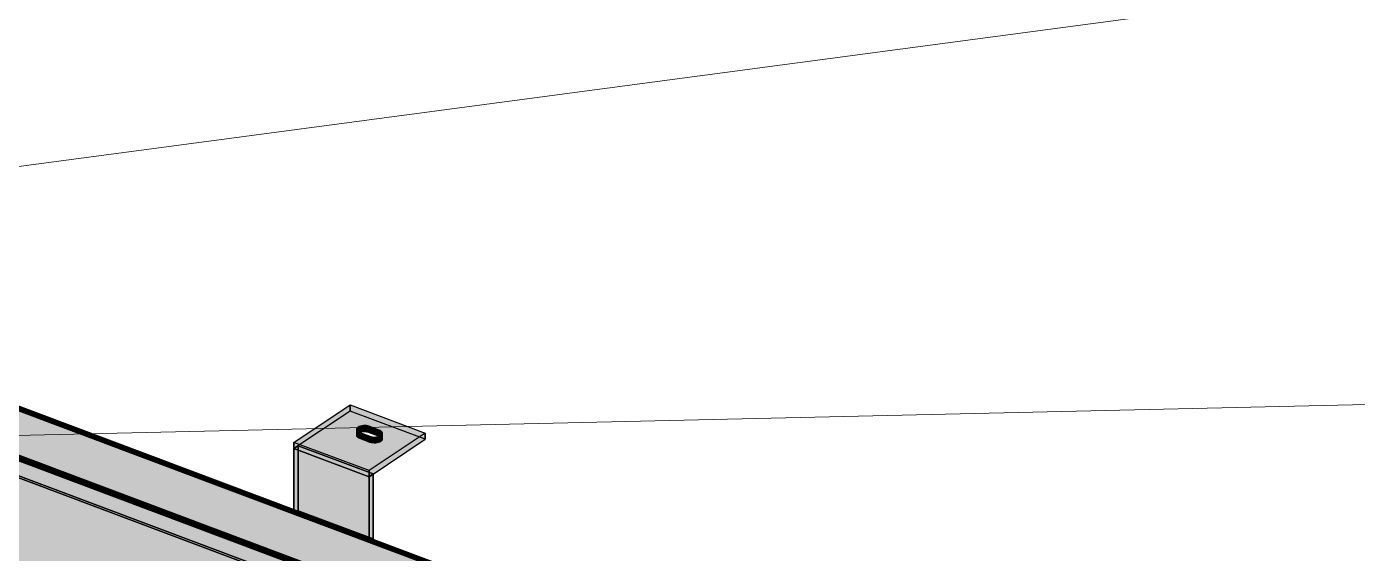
# Model space of a CAD drawing. Header units: millimetres. Extents: x 50 to 612415, y 2 to 4150.
# Drawn here: x 507473 to 508231, y 3072 to 3372 of the extents above; entities that cross this region are included whole.
import ezdxf

# ---------------------------------------------------------------- set-up
doc = ezdxf.new("R2010")
doc.units = ezdxf.units.MM
for name, color, linetype, lineweight in [('DIM', 7, 'Continuous', 13), ('HATCH', 8, 'Continuous', 9), ('OUTLINE', 7, 'Continuous', 25)]:
    doc.layers.add(name, color=color, linetype=linetype, lineweight=lineweight)

msp = doc.modelspace()

# ---------------------------------------------------------------- hatches: boundary and pattern name
at = {"layer": 'HATCH', "true_color": 0x617c87}
for points in [[(506463.463, 3532.508), (506437.09, 3514.926), (508531.174, 2729.645), (508557.547, 2747.227)], [(506438.529, 3512.651), (506464.901, 3530.233), (508556.108, 2746.03), (508529.735, 2728.448)], [(506465.121, 3530.022), (506490.45, 3338.131), (508395.612, 2623.695), (508556.01, 2745.938)], [(506492.302, 3337.242), (506466.973, 3529.133), (508555.973, 2745.758), (508395.575, 2623.515)], [(506438.501, 3512.555), (506438.499, 3512.581), (508529.661, 2728.395), (508529.64, 2728.379)], [(506438.516, 3512.639), (506438.529, 3512.651), (508529.735, 2728.448), (508529.72, 2728.438)], [(506445.4, 3498.899), (506446.603, 3499.701), (508521.501, 2721.614), (508520.298, 2720.812)]]:
    msp.add_hatch(color=145, dxfattribs=at).paths.add_polyline_path(points)
at = {"layer": 'HATCH', "true_color": 0x607b86}
for points in [[(506463.733, 3532.626), (506463.463, 3532.508), (508557.547, 2747.227), (508557.762, 2747.365)], [(506464.901, 3530.233), (506464.918, 3530.24), (508556.122, 2746.039), (508556.108, 2746.03)], [(506465.115, 3530.051), (506465.121, 3530.022), (508556.01, 2745.938), (508556.034, 2745.956)], [(506466.973, 3529.133), (506466.877, 3529.604), (508556.353, 2746.051), (508555.973, 2745.758)], [(506438.507, 3512.528), (506438.501, 3512.555), (508529.64, 2728.379), (508529.618, 2728.362)]]:
    msp.add_hatch(color=155, dxfattribs=at).paths.add_polyline_path(points)
at = {"layer": 'HATCH', "true_color": 0x5f7984}
for points in [[(506464.05, 3532.652), (506463.733, 3532.626), (508557.762, 2747.365), (508557.914, 2747.453)], [(506464.918, 3530.24), (506464.938, 3530.242), (508556.131, 2746.044), (508556.122, 2746.039)]]:
    msp.add_hatch(color=155, dxfattribs=at).paths.add_polyline_path(points)
at = {"layer": 'HATCH', "true_color": 0x5d7782}
for points in [[(506464.401, 3532.585), (506464.05, 3532.652), (508557.914, 2747.453), (508557.997, 2747.486)], [(506464.938, 3530.242), (506464.96, 3530.237), (508556.136, 2746.046), (508556.131, 2746.044)], [(506465.091, 3530.112), (506465.105, 3530.081), (508556.057, 2745.975), (508556.078, 2745.992)], [(506466.713, 3530.092), (506466.487, 3530.579), (508557.062, 2746.614), (508556.72, 2746.339)]]:
    msp.add_hatch(color=155, dxfattribs=at).paths.add_polyline_path(points)
at = {"layer": 'HATCH', "true_color": 0x5c7580}
for points in [[(506464.773, 3532.427), (506464.401, 3532.585), (508557.997, 2747.486), (508558.009, 2747.464)], [(506465.073, 3530.141), (506465.091, 3530.112), (508556.078, 2745.992), (508556.097, 2746.007)], [(506466.487, 3530.579), (506466.208, 3531.048), (508557.365, 2746.864), (508557.062, 2746.614)], [(506438.544, 3512.445), (506438.529, 3512.473), (508529.577, 2728.329), (508529.559, 2728.315)]]:
    msp.add_hatch(color=147, dxfattribs=at).paths.add_polyline_path(points)
at = {"layer": 'HATCH', "true_color": 0x59727d}
for points in [[(506465.154, 3532.185), (506464.773, 3532.427), (508558.009, 2747.464), (508557.948, 2747.387)], [(506464.983, 3530.227), (506465.007, 3530.212), (508556.133, 2746.04), (508556.137, 2746.045)]]:
    msp.add_hatch(color=147, dxfattribs=at).paths.add_polyline_path(points)
at = {"layer": 'HATCH', "true_color": 0x5b7580}
msp.add_hatch(color=147, dxfattribs=at).paths.add_polyline_path([(506464.96, 3530.237), (506464.983, 3530.227), (508556.137, 2746.045), (508556.136, 2746.046)])
at = {"layer": 'HATCH', "true_color": 0x576f7a}
for points in [[(506465.007, 3530.212), (506465.031, 3530.192), (508556.125, 2746.032), (508556.133, 2746.04)], [(506465.031, 3530.192), (506465.053, 3530.168), (508556.113, 2746.021), (508556.125, 2746.032)], [(506465.528, 3531.866), (506465.154, 3532.185), (508557.948, 2747.387), (508557.816, 2747.258)], [(506465.884, 3531.482), (506465.528, 3531.866), (508557.816, 2747.258), (508557.62, 2747.081)]]:
    msp.add_hatch(color=147, dxfattribs=at).paths.add_polyline_path(points)
at = {"layer": 'HATCH', "true_color": 0x5a727d}
for points in [[(506465.053, 3530.168), (506465.073, 3530.141), (508556.097, 2746.007), (508556.113, 2746.021)], [(506466.208, 3531.048), (506465.884, 3531.482), (508557.62, 2747.081), (508557.365, 2746.864)]]:
    msp.add_hatch(color=147, dxfattribs=at).paths.add_polyline_path(points)
at = {"layer": 'HATCH', "true_color": 0x5f7985}
for points in [[(506465.105, 3530.081), (506465.115, 3530.051), (508556.034, 2745.956), (508556.057, 2745.975)], [(506466.877, 3529.604), (506466.713, 3530.092), (508556.72, 2746.339), (508556.353, 2746.051)], [(506438.516, 3512.5), (506438.507, 3512.528), (508529.618, 2728.362), (508529.597, 2728.345)]]:
    msp.add_hatch(color=155, dxfattribs=at).paths.add_polyline_path(points)
at = {"layer": 'HATCH', "true_color": 0x617c88}
for points in [[(506436.635, 3514.042), (506436.632, 3513.611), (508529.817, 2728.666), (508530.203, 2728.954)], [(506437.09, 3514.926), (506436.869, 3514.713), (508530.895, 2729.453), (508531.174, 2729.645)]]:
    msp.add_hatch(color=145, dxfattribs=at).paths.add_polyline_path(points)
at = {"layer": 'HATCH', "true_color": 0x617b87}
msp.add_hatch(color=155, dxfattribs=at).paths.add_polyline_path([(506436.632, 3513.611), (506436.705, 3513.136), (508529.425, 2728.366), (508529.817, 2728.666)])
at = {"layer": 'HATCH', "true_color": 0x627d88}
for points in [[(506436.715, 3514.414), (506436.635, 3514.042), (508530.203, 2728.954), (508530.566, 2729.22)], [(506436.869, 3514.713), (506436.715, 3514.414), (508530.566, 2729.22), (508530.895, 2729.453)], [(506438.499, 3512.581), (506438.501, 3512.604), (508529.682, 2728.411), (508529.661, 2728.395)], [(506438.501, 3512.604), (506438.507, 3512.623), (508529.702, 2728.425), (508529.682, 2728.411)], [(506438.507, 3512.623), (506438.516, 3512.639), (508529.72, 2728.438), (508529.702, 2728.425)]]:
    msp.add_hatch(color=145, dxfattribs=at).paths.add_polyline_path(points)
at = {"layer": 'HATCH', "true_color": 0x607a85}
msp.add_hatch(color=155, dxfattribs=at).paths.add_polyline_path([(506436.705, 3513.136), (506436.852, 3512.638), (508529.041, 2728.066), (508529.425, 2728.366)])
at = {"layer": 'HATCH', "true_color": 0x5e7883}
for points in [[(506436.852, 3512.638), (506437.067, 3512.133), (508528.68, 2727.778), (508529.041, 2728.066)], [(506438.529, 3512.473), (506438.516, 3512.5), (508529.597, 2728.345), (508529.577, 2728.329)]]:
    msp.add_hatch(color=155, dxfattribs=at).paths.add_polyline_path(points)
at = {"layer": 'HATCH', "true_color": 0x5c7680}
msp.add_hatch(color=147, dxfattribs=at).paths.add_polyline_path([(506437.067, 3512.133), (506437.341, 3511.643), (508528.356, 2727.513), (508528.68, 2727.778)])
at = {"layer": 'HATCH', "true_color": 0x5b747f}
for points in [[(506437.341, 3511.643), (506445.4, 3498.899), (508520.298, 2720.812), (508528.356, 2727.513)], [(506446.603, 3499.701), (506438.544, 3512.445), (508529.559, 2728.315), (508521.501, 2721.614)]]:
    msp.add_hatch(color=147, dxfattribs=at).paths.add_polyline_path(points)
at = {"layer": 'HATCH', "true_color": 0x46848e}
for points in [[(507657.374, 3153.4), (507625.297, 3132.015), (507625.297, 3135.488), (507657.374, 3156.872)], [(507662.163, 3138.041), (507661.651, 3138.39), (507661.651, 3141.862), (507662.163, 3141.514)], [(507668.066, 3115.977), (507700.143, 3137.362), (507700.143, 3140.834), (507668.066, 3119.449)], [(507674.504, 3138.82), (507675.015, 3138.472), (507675.015, 3141.944), (507674.504, 3142.293)], [(507625.297, 3094.976), (507627.703, 3096.58), (507627.703, 3133.619), (507625.297, 3132.015)], [(507670.472, 3080.542), (507668.066, 3078.938), (507668.066, 3115.977), (507670.472, 3117.581)]]:
    msp.add_hatch(color=145, dxfattribs=at).paths.add_polyline_path(points)
at = {"layer": 'HATCH', "true_color": 0x468f99}
for points in [[(507625.297, 3135.488), (507657.374, 3156.872), (507661.08, 3142.674)], [(507657.374, 3156.872), (507665.686, 3145.188), (507664.823, 3145.169)], [(507657.374, 3156.872), (507666.541, 3145.122), (507665.686, 3145.188)], [(507664.823, 3145.169), (507663.983, 3145.066), (507657.374, 3156.872)], [(507663.983, 3145.066), (507663.199, 3144.883), (507657.374, 3156.872)], [(507663.199, 3144.883), (507662.502, 3144.628), (507657.374, 3156.872)], [(507662.502, 3144.628), (507661.918, 3144.309), (507657.374, 3156.872)], [(507657.374, 3156.872), (507661.918, 3144.309), (507661.469, 3143.939)], [(507657.374, 3156.872), (507661.469, 3143.939), (507661.174, 3143.533)], [(507657.374, 3156.872), (507661.174, 3143.533), (507661.042, 3143.106)], [(507657.374, 3156.872), (507700.143, 3140.834), (507666.541, 3145.122)], [(507657.374, 3156.872), (507661.042, 3143.106), (507661.08, 3142.674)], [(507661.08, 3139.201), (507657.374, 3153.4), (507625.297, 3132.015)], [(507664.823, 3141.696), (507665.686, 3141.715), (507657.374, 3153.4)], [(507665.686, 3141.715), (507666.541, 3141.65), (507657.374, 3153.4)], [(507657.374, 3153.4), (507663.983, 3141.594), (507664.823, 3141.696)], [(507657.374, 3153.4), (507663.199, 3141.411), (507663.983, 3141.594)], [(507657.374, 3153.4), (507662.502, 3141.155), (507663.199, 3141.411)], [(507657.374, 3153.4), (507661.918, 3140.837), (507662.502, 3141.155)], [(507661.469, 3140.467), (507661.918, 3140.837), (507657.374, 3153.4)], [(507661.174, 3140.061), (507661.469, 3140.467), (507657.374, 3153.4)], [(507661.042, 3139.633), (507661.174, 3140.061), (507657.374, 3153.4)], [(507666.541, 3141.65), (507700.143, 3137.362), (507657.374, 3153.4)], [(507661.08, 3139.201), (507661.042, 3139.633), (507657.374, 3153.4)], [(507625.297, 3135.488), (507661.08, 3142.674), (507661.286, 3142.254)], [(507625.297, 3135.488), (507661.286, 3142.254), (507661.651, 3141.862)], [(507625.297, 3135.488), (507661.651, 3141.862), (507662.163, 3141.514)], [(507625.297, 3135.488), (507662.163, 3141.514), (507662.8, 3141.222)], [(507625.297, 3135.488), (507662.8, 3141.222), (507668.574, 3139.056)], [(507700.143, 3140.834), (507667.354, 3144.974), (507666.541, 3145.122)], [(507666.541, 3141.65), (507667.354, 3141.502), (507700.143, 3137.362)], [(507700.143, 3140.834), (507668.093, 3144.75), (507667.354, 3144.974)], [(507667.354, 3141.502), (507668.093, 3141.278), (507700.143, 3137.362)], [(507700.143, 3140.834), (507668.066, 3119.449), (507675.493, 3140.273)], [(507668.066, 3119.449), (507675.197, 3139.867), (507675.493, 3140.273)], [(507700.143, 3140.834), (507673.867, 3142.585), (507668.093, 3144.75)], [(507668.093, 3141.278), (507673.867, 3139.112), (507700.143, 3137.362)], [(507700.143, 3140.834), (507674.504, 3142.293), (507673.867, 3142.585)], [(507700.143, 3140.834), (507675.015, 3141.944), (507674.504, 3142.293)], [(507700.143, 3140.834), (507675.381, 3141.552), (507675.015, 3141.944)], [(507700.143, 3140.834), (507675.586, 3141.132), (507675.381, 3141.552)], [(507700.143, 3140.834), (507675.493, 3140.273), (507675.624, 3140.701)], [(507700.143, 3140.834), (507675.624, 3140.701), (507675.586, 3141.132)], [(507661.286, 3138.782), (507661.08, 3139.201), (507625.297, 3132.015)], [(507625.297, 3135.488), (507668.574, 3139.056), (507669.313, 3138.832)], [(507625.297, 3135.488), (507669.313, 3138.832), (507670.126, 3138.684)], [(507661.651, 3138.39), (507661.286, 3138.782), (507625.297, 3132.015)], [(507625.297, 3135.488), (507670.126, 3138.684), (507670.98, 3138.619)], [(507625.297, 3135.488), (507670.98, 3138.619), (507671.844, 3138.637)], [(507668.066, 3119.449), (507625.297, 3135.488), (507671.844, 3138.637)], [(507662.163, 3138.041), (507661.651, 3138.39), (507625.297, 3132.015)], [(507662.8, 3137.749), (507662.163, 3138.041), (507625.297, 3132.015)], [(507668.574, 3135.584), (507662.8, 3137.749), (507625.297, 3132.015)], [(507669.313, 3135.36), (507668.574, 3135.584), (507625.297, 3132.015)], [(507670.126, 3135.212), (507669.313, 3135.36), (507625.297, 3132.015)], [(507670.98, 3135.146), (507670.126, 3135.212), (507625.297, 3132.015)], [(507671.844, 3135.165), (507670.98, 3135.146), (507625.297, 3132.015)], [(507671.844, 3135.165), (507625.297, 3132.015), (507668.066, 3115.977)], [(507625.297, 3132.015), (507627.703, 3133.619), (507670.472, 3117.581)], [(507668.066, 3119.449), (507674.749, 3139.497), (507675.197, 3139.867)], [(507668.066, 3119.449), (507674.165, 3139.179), (507674.749, 3139.497)], [(507668.066, 3119.449), (507673.467, 3138.923), (507674.165, 3139.179)], [(507668.066, 3119.449), (507672.684, 3138.74), (507673.467, 3138.923)], [(507668.066, 3119.449), (507671.844, 3138.637), (507672.684, 3138.74)], [(507675.493, 3136.801), (507668.066, 3115.977), (507700.143, 3137.362)], [(507675.493, 3136.801), (507675.197, 3136.395), (507668.066, 3115.977)], [(507675.197, 3136.395), (507674.749, 3136.025), (507668.066, 3115.977)], [(507674.749, 3136.025), (507674.165, 3135.706), (507668.066, 3115.977)], [(507674.165, 3135.706), (507673.467, 3135.451), (507668.066, 3115.977)], [(507673.467, 3135.451), (507672.684, 3135.268), (507668.066, 3115.977)], [(507672.684, 3135.268), (507671.844, 3135.165), (507668.066, 3115.977)], [(507673.867, 3139.112), (507674.504, 3138.82), (507700.143, 3137.362)], [(507674.504, 3138.82), (507675.015, 3138.472), (507700.143, 3137.362)], [(507675.015, 3138.472), (507675.381, 3138.08), (507700.143, 3137.362)], [(507675.381, 3138.08), (507675.586, 3137.66), (507700.143, 3137.362)], [(507675.624, 3137.228), (507675.493, 3136.801), (507700.143, 3137.362)], [(507675.586, 3137.66), (507675.624, 3137.228), (507700.143, 3137.362)], [(507625.297, 3132.015), (507670.472, 3117.581), (507668.066, 3115.977)], [(507670.472, 3080.542), (507627.703, 3096.58), (507625.297, 3094.976)], [(507668.066, 3078.938), (507670.472, 3080.542), (507625.297, 3094.976)]]:
    msp.add_hatch(color=135, dxfattribs=at).paths.add_polyline_path(points)
at = {"layer": 'HATCH', "true_color": 0x468690}
for points in [[(507700.143, 3137.362), (507657.374, 3153.4), (507657.374, 3156.872), (507700.143, 3140.834)], [(507662.502, 3141.155), (507663.199, 3141.411), (507663.199, 3144.883), (507662.502, 3144.628)], [(507668.574, 3135.584), (507662.8, 3137.749), (507662.8, 3141.222), (507668.574, 3139.056)], [(507668.093, 3141.278), (507673.867, 3139.112), (507673.867, 3142.585), (507668.093, 3144.75)], [(507625.297, 3132.015), (507668.066, 3115.977), (507668.066, 3119.449), (507625.297, 3135.488)], [(507627.703, 3096.58), (507670.472, 3080.542), (507670.472, 3117.581), (507627.703, 3133.619)], [(507674.165, 3135.706), (507673.467, 3135.451), (507673.467, 3138.923), (507674.165, 3139.179)], [(507668.066, 3078.938), (507625.297, 3094.976), (507625.297, 3132.015), (507668.066, 3115.977)]]:
    msp.add_hatch(color=145, dxfattribs=at).paths.add_polyline_path(points)
at = {"layer": 'HATCH', "true_color": 0x46808a}
for points in [[(507661.042, 3139.633), (507661.174, 3140.061), (507661.174, 3143.533), (507661.042, 3143.106)], [(507675.624, 3137.228), (507675.493, 3136.801), (507675.493, 3140.273), (507675.624, 3140.701)]]:
    msp.add_hatch(color=137, dxfattribs=at).paths.add_polyline_path(points)
at = {"layer": 'HATCH', "true_color": 0x467f89}
for points in [[(507661.08, 3139.201), (507661.042, 3139.633), (507661.042, 3143.106), (507661.08, 3142.674)], [(507675.586, 3137.66), (507675.624, 3137.228), (507675.624, 3140.701), (507675.586, 3141.132)]]:
    msp.add_hatch(color=137, dxfattribs=at).paths.add_polyline_path(points)
at = {"layer": 'HATCH', "true_color": 0x46818b}
for points in [[(507661.286, 3138.782), (507661.08, 3139.201), (507661.08, 3142.674), (507661.286, 3142.254)], [(507675.381, 3138.08), (507675.586, 3137.66), (507675.586, 3141.132), (507675.381, 3141.552)]]:
    msp.add_hatch(color=137, dxfattribs=at).paths.add_polyline_path(points)
at = {"layer": 'HATCH', "true_color": 0x46828c}
for points in [[(507661.174, 3140.061), (507661.469, 3140.467), (507661.469, 3143.939), (507661.174, 3143.533)], [(507675.493, 3136.801), (507675.197, 3136.395), (507675.197, 3139.867), (507675.493, 3140.273)]]:
    msp.add_hatch(color=145, dxfattribs=at).paths.add_polyline_path(points)
at = {"layer": 'HATCH', "true_color": 0x46838c}
for points in [[(507661.651, 3138.39), (507661.286, 3138.782), (507661.286, 3142.254), (507661.651, 3141.862)], [(507675.015, 3138.472), (507675.381, 3138.08), (507675.381, 3141.552), (507675.015, 3141.944)]]:
    msp.add_hatch(color=145, dxfattribs=at).paths.add_polyline_path(points)
at = {"layer": 'HATCH', "true_color": 0x46848d}
for points in [[(507661.469, 3140.467), (507661.918, 3140.837), (507661.918, 3144.309), (507661.469, 3143.939)], [(507675.197, 3136.395), (507674.749, 3136.025), (507674.749, 3139.497), (507675.197, 3139.867)]]:
    msp.add_hatch(color=145, dxfattribs=at).paths.add_polyline_path(points)
at = {"layer": 'HATCH', "true_color": 0x46858f}
for points in [[(507661.918, 3140.837), (507662.502, 3141.155), (507662.502, 3144.628), (507661.918, 3144.309)], [(507674.749, 3136.025), (507674.165, 3135.706), (507674.165, 3139.179), (507674.749, 3139.497)]]:
    msp.add_hatch(color=145, dxfattribs=at).paths.add_polyline_path(points)
at = {"layer": 'HATCH', "true_color": 0x46868f}
for points in [[(507662.8, 3137.749), (507662.163, 3138.041), (507662.163, 3141.514), (507662.8, 3141.222)], [(507673.867, 3139.112), (507674.504, 3138.82), (507674.504, 3142.293), (507673.867, 3142.585)]]:
    msp.add_hatch(color=145, dxfattribs=at).paths.add_polyline_path(points)
at = {"layer": 'HATCH', "true_color": 0x468791}
for points in [[(507663.199, 3141.411), (507663.983, 3141.594), (507663.983, 3145.066), (507663.199, 3144.883)], [(507666.541, 3141.65), (507667.354, 3141.502), (507667.354, 3144.974), (507666.541, 3145.122)], [(507667.354, 3141.502), (507668.093, 3141.278), (507668.093, 3144.75), (507667.354, 3144.974)], [(507669.313, 3135.36), (507668.574, 3135.584), (507668.574, 3139.056), (507669.313, 3138.832)], [(507670.126, 3135.212), (507669.313, 3135.36), (507669.313, 3138.832), (507670.126, 3138.684)], [(507673.467, 3135.451), (507672.684, 3135.268), (507672.684, 3138.74), (507673.467, 3138.923)]]:
    msp.add_hatch(color=145, dxfattribs=at).paths.add_polyline_path(points)
at = {"layer": 'HATCH', "true_color": 0x468892}
for points in [[(507663.983, 3141.594), (507664.823, 3141.696), (507664.823, 3145.169), (507663.983, 3145.066)], [(507664.823, 3141.696), (507665.686, 3141.715), (507665.686, 3145.188), (507664.823, 3145.169)], [(507665.686, 3141.715), (507666.541, 3141.65), (507666.541, 3145.122), (507665.686, 3145.188)], [(507670.98, 3135.146), (507670.126, 3135.212), (507670.126, 3138.684), (507670.98, 3138.619)], [(507671.844, 3135.165), (507670.98, 3135.146), (507670.98, 3138.619), (507671.844, 3138.637)], [(507672.684, 3135.268), (507671.844, 3135.165), (507671.844, 3138.637), (507672.684, 3138.74)]]:
    msp.add_hatch(color=145, dxfattribs=at).paths.add_polyline_path(points)

# ---------------------------------------------------------------- linework, layer by layer
at = {"layer": 'DIM'}
for points in [[(506303.463, 3137.708), (508800, 3470), (508900, 3470)], [(506224.149, 3111.023), (508800, 3170), (508900, 3170)]]:
    msp.add_lwpolyline(points, dxfattribs=at)
at = {"layer": 'OUTLINE', "color": 139, "true_color": 0x42544a}
for p, q in [((506463.463, 3532.508), (508557.547, 2747.227)), ((508557.547, 2747.227), (506463.463, 3532.508)), ((506463.733, 3532.626), (508557.762, 2747.365)), ((508557.762, 2747.365), (506463.733, 3532.626)), ((506464.05, 3532.652), (508557.914, 2747.453)), ((508557.914, 2747.453), (506464.05, 3532.652)), ((506464.401, 3532.585), (508557.997, 2747.486)), ((508557.997, 2747.486), (506464.401, 3532.585)), ((506464.773, 3532.427), (508558.009, 2747.464)), ((508558.009, 2747.464), (506464.773, 3532.427)), ((508556.108, 2746.03), (506464.901, 3530.233)), ((506464.901, 3530.233), (508556.108, 2746.03)), ((508556.122, 2746.039), (506464.918, 3530.24)), ((506464.918, 3530.24), (508556.122, 2746.039)), ((508556.131, 2746.044), (506464.938, 3530.242)), ((506464.938, 3530.242), (508556.131, 2746.044)), ((508556.136, 2746.046), (506464.96, 3530.237)), ((506464.96, 3530.237), (508556.136, 2746.046)), ((508556.137, 2746.045), (506464.983, 3530.227)), ((506464.983, 3530.227), (508556.137, 2746.045)), ((508556.133, 2746.04), (506465.007, 3530.212)), ((506465.007, 3530.212), (508556.133, 2746.04)), ((508556.125, 2746.032), (506465.031, 3530.192)), ((506465.031, 3530.192), (508556.125, 2746.032)), ((508556.113, 2746.021), (506465.053, 3530.168)), ((506465.053, 3530.168), (508556.113, 2746.021)), ((508556.097, 2746.007), (506465.073, 3530.141)), ((506465.073, 3530.141), (508556.097, 2746.007)), ((508556.078, 2745.992), (506465.091, 3530.112)), ((506465.091, 3530.112), (508556.078, 2745.992)), ((508556.057, 2745.975), (506465.105, 3530.081)), ((506465.105, 3530.081), (508556.057, 2745.975)), ((508556.034, 2745.956), (506465.115, 3530.051)), ((506465.115, 3530.051), (508556.034, 2745.956)), ((506465.121, 3530.022), (508556.01, 2745.938)), ((508556.01, 2745.938), (506465.121, 3530.022)), ((506465.154, 3532.185), (508557.948, 2747.387)), ((508557.948, 2747.387), (506465.154, 3532.185)), ((506465.528, 3531.866), (508557.816, 2747.258)), ((508557.816, 2747.258), (506465.528, 3531.866)), ((506465.884, 3531.482), (508557.62, 2747.081)), ((508557.62, 2747.081), (506465.884, 3531.482)), ((506466.208, 3531.048), (508557.365, 2746.864)), ((508557.365, 2746.864), (506466.208, 3531.048)), ((506466.487, 3530.579), (508557.062, 2746.614)), ((508557.062, 2746.614), (506466.487, 3530.579)), ((506466.713, 3530.092), (508556.72, 2746.339)), ((508556.72, 2746.339), (506466.713, 3530.092)), ((506466.877, 3529.604), (508556.353, 2746.051)), ((508556.353, 2746.051), (506466.877, 3529.604)), ((508555.973, 2745.758), (506466.973, 3529.133)), ((506466.973, 3529.133), (508555.973, 2745.758)), ((506436.632, 3513.611), (508529.817, 2728.666)), ((508529.817, 2728.666), (506436.632, 3513.611)), ((506436.635, 3514.042), (508530.203, 2728.954)), ((508530.203, 2728.954), (506436.635, 3514.042)), ((508529.425, 2728.366), (506436.705, 3513.136)), ((506436.705, 3513.136), (508529.425, 2728.366)), ((506436.715, 3514.414), (508530.566, 2729.22)), ((508530.566, 2729.22), (506436.715, 3514.414)), ((508529.041, 2728.066), (506436.852, 3512.638)), ((506436.852, 3512.638), (508529.041, 2728.066)), ((506436.869, 3514.713), (508530.895, 2729.453)), ((508530.895, 2729.453), (506436.869, 3514.713)), ((508528.68, 2727.778), (506437.067, 3512.133)), ((506437.067, 3512.133), (508528.68, 2727.778)), ((506437.09, 3514.926), (508531.174, 2729.645)), ((508531.174, 2729.645), (506437.09, 3514.926)), ((508528.356, 2727.513), (506437.341, 3511.643)), ((506437.341, 3511.643), (508528.356, 2727.513)), ((508529.661, 2728.395), (506438.499, 3512.581)), ((506438.499, 3512.581), (508529.661, 2728.395)), ((508529.682, 2728.411), (506438.501, 3512.604)), ((506438.501, 3512.604), (508529.682, 2728.411)), ((508529.64, 2728.379), (506438.501, 3512.555)), ((506438.501, 3512.555), (508529.64, 2728.379)), ((508529.702, 2728.425), (506438.507, 3512.623)), ((506438.507, 3512.623), (508529.702, 2728.425)), ((506438.507, 3512.528), (508529.618, 2728.362)), ((508529.618, 2728.362), (506438.507, 3512.528)), ((508529.72, 2728.438), (506438.516, 3512.639)), ((506438.516, 3512.639), (508529.72, 2728.438)), ((506438.516, 3512.5), (508529.597, 2728.345)), ((508529.597, 2728.345), (506438.516, 3512.5)), ((508529.735, 2728.448), (506438.529, 3512.651)), ((506438.529, 3512.651), (508529.735, 2728.448)), ((506438.529, 3512.473), (508529.577, 2728.329)), ((508529.577, 2728.329), (506438.529, 3512.473)), ((506438.544, 3512.445), (508529.559, 2728.315)), ((508529.559, 2728.315), (506438.544, 3512.445)), ((508520.298, 2720.812), (506445.4, 3498.899)), ((506445.4, 3498.899), (508520.298, 2720.812)), ((506446.603, 3499.701), (508521.501, 2721.614)), ((508521.501, 2721.614), (506446.603, 3499.701)), ((507625.297, 3135.488), (507657.374, 3156.872)), ((507625.297, 3135.488), (507657.374, 3156.872)), ((507657.374, 3153.4), (507657.374, 3156.872)), ((507657.374, 3156.872), (507700.143, 3140.834)), ((507657.374, 3156.872), (507700.143, 3140.834)), ((507657.374, 3156.872), (507657.374, 3153.4)), ((507657.374, 3153.4), (507625.297, 3132.015)), ((507657.374, 3153.4), (507625.297, 3132.015)), ((507700.143, 3137.362), (507657.374, 3153.4)), ((507700.143, 3137.362), (507657.374, 3153.4)), ((507661.174, 3143.533), (507661.042, 3143.106)), ((507661.174, 3143.533), (507661.042, 3143.106)), ((507661.042, 3143.106), (507661.08, 3142.674)), ((507661.042, 3143.106), (507661.042, 3139.633)), ((507661.042, 3139.633), (507661.042, 3143.106)), ((507661.042, 3143.106), (507661.08, 3142.674)), ((507661.042, 3139.633), (507661.174, 3140.061)), ((507661.042, 3139.633), (507661.174, 3140.061)), ((507661.08, 3142.674), (507661.08, 3139.201)), ((507661.08, 3139.201), (507661.08, 3142.674)), ((507661.08, 3142.674), (507661.286, 3142.254)), ((507661.08, 3142.674), (507661.286, 3142.254)), ((507661.469, 3143.939), (507661.174, 3143.533)), ((507661.469, 3143.939), (507661.174, 3143.533)), ((507661.174, 3143.533), (507661.174, 3140.061)), ((507661.174, 3140.061), (507661.174, 3143.533)), ((507661.174, 3140.061), (507661.469, 3140.467)), ((507661.174, 3140.061), (507661.469, 3140.467)), ((507661.286, 3142.254), (507661.286, 3138.782)), ((507661.286, 3138.782), (507661.286, 3142.254)), ((507661.286, 3142.254), (507661.651, 3141.862)), ((507661.286, 3142.254), (507661.651, 3141.862)), ((507661.918, 3144.309), (507661.469, 3143.939)), ((507661.918, 3144.309), (507661.469, 3143.939)), ((507661.469, 3143.939), (507661.469, 3140.467)), ((507661.469, 3140.467), (507661.469, 3143.939)), ((507661.469, 3140.467), (507661.918, 3140.837)), ((507661.469, 3140.467), (507661.918, 3140.837)), ((507661.651, 3141.862), (507661.651, 3138.39)), ((507661.651, 3138.39), (507661.651, 3141.862)), ((507661.651, 3141.862), (507662.163, 3141.514)), ((507661.651, 3141.862), (507662.163, 3141.514)), ((507662.502, 3144.628), (507661.918, 3144.309)), ((507662.502, 3144.628), (507661.918, 3144.309)), ((507661.918, 3144.309), (507661.918, 3140.837)), ((507661.918, 3140.837), (507661.918, 3144.309)), ((507661.918, 3140.837), (507662.502, 3141.155)), ((507661.918, 3140.837), (507662.502, 3141.155)), ((507662.163, 3141.514), (507662.163, 3138.041)), ((507662.163, 3138.041), (507662.163, 3141.514)), ((507662.163, 3141.514), (507662.8, 3141.222)), ((507662.163, 3141.514), (507662.8, 3141.222)), ((507663.199, 3144.883), (507662.502, 3144.628)), ((507663.199, 3144.883), (507662.502, 3144.628)), ((507662.502, 3144.628), (507662.502, 3141.155)), ((507662.502, 3141.155), (507662.502, 3144.628)), ((507662.502, 3141.155), (507663.199, 3141.411)), ((507662.502, 3141.155), (507663.199, 3141.411)), ((507662.8, 3141.222), (507662.8, 3137.749)), ((507662.8, 3137.749), (507662.8, 3141.222)), ((507662.8, 3141.222), (507668.574, 3139.056)), ((507662.8, 3141.222), (507668.574, 3139.056)), ((507663.983, 3145.066), (507663.199, 3144.883)), ((507663.983, 3145.066), (507663.199, 3144.883)), ((507663.199, 3144.883), (507663.199, 3141.411)), ((507663.199, 3141.411), (507663.199, 3144.883)), ((507663.199, 3141.411), (507663.983, 3141.594)), ((507663.199, 3141.411), (507663.983, 3141.594)), ((507664.823, 3145.169), (507663.983, 3145.066)), ((507664.823, 3145.169), (507663.983, 3145.066)), ((507663.983, 3145.066), (507663.983, 3141.594)), ((507663.983, 3141.594), (507663.983, 3145.066)), ((507663.983, 3141.594), (507664.823, 3141.696)), ((507663.983, 3141.594), (507664.823, 3141.696)), ((507665.686, 3145.188), (507664.823, 3145.169)), ((507665.686, 3145.188), (507664.823, 3145.169)), ((507664.823, 3145.169), (507664.823, 3141.696)), ((507664.823, 3141.696), (507664.823, 3145.169)), ((507664.823, 3141.696), (507665.686, 3141.715)), ((507664.823, 3141.696), (507665.686, 3141.715)), ((507666.541, 3145.122), (507665.686, 3145.188)), ((507665.686, 3141.715), (507665.686, 3145.188)), ((507666.541, 3145.122), (507665.686, 3145.188)), ((507665.686, 3145.188), (507665.686, 3141.715)), ((507665.686, 3141.715), (507666.541, 3141.65)), ((507665.686, 3141.715), (507666.541, 3141.65)), ((507666.541, 3141.65), (507666.541, 3145.122)), ((507667.354, 3144.974), (507666.541, 3145.122)), ((507666.541, 3145.122), (507666.541, 3141.65)), ((507667.354, 3144.974), (507666.541, 3145.122)), ((507666.541, 3141.65), (507667.354, 3141.502)), ((507666.541, 3141.65), (507667.354, 3141.502)), ((507667.354, 3141.502), (507667.354, 3144.974)), ((507668.093, 3144.75), (507667.354, 3144.974)), ((507667.354, 3144.974), (507667.354, 3141.502)), ((507668.093, 3144.75), (507667.354, 3144.974)), ((507667.354, 3141.502), (507668.093, 3141.278)), ((507667.354, 3141.502), (507668.093, 3141.278)), ((507700.143, 3140.834), (507668.066, 3119.449)), ((507700.143, 3140.834), (507668.066, 3119.449)), ((507668.093, 3141.278), (507668.093, 3144.75)), ((507673.867, 3142.585), (507668.093, 3144.75)), ((507668.093, 3144.75), (507668.093, 3141.278)), ((507673.867, 3142.585), (507668.093, 3144.75)), ((507668.093, 3141.278), (507673.867, 3139.112)), ((507668.093, 3141.278), (507673.867, 3139.112)), ((507673.867, 3139.112), (507673.867, 3142.585)), ((507674.504, 3142.293), (507673.867, 3142.585)), ((507673.867, 3142.585), (507673.867, 3139.112)), ((507674.504, 3142.293), (507673.867, 3142.585)), ((507674.504, 3138.82), (507674.504, 3142.293)), ((507675.015, 3141.944), (507674.504, 3142.293)), ((507674.504, 3142.293), (507674.504, 3138.82)), ((507675.015, 3141.944), (507674.504, 3142.293)), ((507675.015, 3138.472), (507675.015, 3141.944)), ((507675.381, 3141.552), (507675.015, 3141.944)), ((507675.015, 3141.944), (507675.015, 3138.472)), ((507675.381, 3141.552), (507675.015, 3141.944)), ((507675.197, 3139.867), (507675.493, 3140.273)), ((507675.197, 3139.867), (507675.493, 3140.273)), ((507675.381, 3138.08), (507675.381, 3141.552)), ((507675.586, 3141.132), (507675.381, 3141.552)), ((507675.381, 3141.552), (507675.381, 3138.08)), ((507675.586, 3141.132), (507675.381, 3141.552)), ((507675.493, 3140.273), (507675.624, 3140.701)), ((507675.493, 3140.273), (507675.624, 3140.701)), ((507675.493, 3136.801), (507675.493, 3140.273)), ((507675.493, 3140.273), (507675.493, 3136.801)), ((507675.586, 3137.66), (507675.586, 3141.132)), ((507675.624, 3140.701), (507675.586, 3141.132)), ((507675.586, 3141.132), (507675.586, 3137.66)), ((507675.624, 3140.701), (507675.586, 3141.132)), ((507675.624, 3137.228), (507675.624, 3140.701)), ((507675.624, 3140.701), (507675.624, 3137.228)), ((507700.143, 3140.834), (507700.143, 3137.362)), ((507700.143, 3137.362), (507700.143, 3140.834)), ((507625.297, 3132.015), (507625.297, 3135.488)), ((507668.066, 3119.449), (507625.297, 3135.488)), ((507668.066, 3119.449), (507625.297, 3135.488)), ((507625.297, 3135.488), (507625.297, 3132.015)), ((507627.703, 3133.619), (507625.297, 3132.015)), ((507625.297, 3132.015), (507627.703, 3133.619)), ((507627.703, 3096.58), (507627.703, 3133.619)), ((507670.472, 3117.581), (507627.703, 3133.619)), ((507627.703, 3133.619), (507627.703, 3096.58)), ((507627.703, 3133.619), (507670.472, 3117.581)), ((507661.08, 3139.201), (507661.042, 3139.633)), ((507661.08, 3139.201), (507661.042, 3139.633)), ((507661.286, 3138.782), (507661.08, 3139.201)), ((507661.286, 3138.782), (507661.08, 3139.201)), ((507661.651, 3138.39), (507661.286, 3138.782)), ((507661.651, 3138.39), (507661.286, 3138.782)), ((507662.163, 3138.041), (507661.651, 3138.39)), ((507662.163, 3138.041), (507661.651, 3138.39)), ((507662.8, 3137.749), (507662.163, 3138.041)), ((507662.8, 3137.749), (507662.163, 3138.041)), ((507668.574, 3135.584), (507662.8, 3137.749)), ((507668.574, 3135.584), (507662.8, 3137.749)), ((507668.066, 3115.977), (507700.143, 3137.362)), ((507668.066, 3115.977), (507700.143, 3137.362)), ((507668.574, 3139.056), (507668.574, 3135.584)), ((507668.574, 3135.584), (507668.574, 3139.056)), ((507668.574, 3139.056), (507669.313, 3138.832)), ((507668.574, 3139.056), (507669.313, 3138.832)), ((507669.313, 3135.36), (507668.574, 3135.584)), ((507669.313, 3135.36), (507668.574, 3135.584)), ((507669.313, 3138.832), (507669.313, 3135.36)), ((507669.313, 3135.36), (507669.313, 3138.832)), ((507669.313, 3138.832), (507670.126, 3138.684)), ((507669.313, 3138.832), (507670.126, 3138.684)), ((507670.126, 3135.212), (507669.313, 3135.36)), ((507670.126, 3135.212), (507669.313, 3135.36)), ((507670.126, 3138.684), (507670.126, 3135.212)), ((507670.126, 3135.212), (507670.126, 3138.684)), ((507670.126, 3138.684), (507670.98, 3138.619)), ((507670.126, 3138.684), (507670.98, 3138.619)), ((507670.98, 3135.146), (507670.126, 3135.212)), ((507670.98, 3135.146), (507670.126, 3135.212)), ((507670.98, 3138.619), (507671.844, 3138.637)), ((507670.98, 3138.619), (507671.844, 3138.637)), ((507670.98, 3138.619), (507670.98, 3135.146)), ((507670.98, 3135.146), (507670.98, 3138.619)), ((507671.844, 3135.165), (507670.98, 3135.146)), ((507671.844, 3135.165), (507670.98, 3135.146)), ((507671.844, 3138.637), (507672.684, 3138.74)), ((507671.844, 3138.637), (507672.684, 3138.74)), ((507671.844, 3135.165), (507671.844, 3138.637)), ((507671.844, 3138.637), (507671.844, 3135.165)), ((507672.684, 3135.268), (507671.844, 3135.165)), ((507672.684, 3135.268), (507671.844, 3135.165)), ((507672.684, 3138.74), (507673.467, 3138.923)), ((507672.684, 3138.74), (507673.467, 3138.923)), ((507672.684, 3135.268), (507672.684, 3138.74)), ((507672.684, 3138.74), (507672.684, 3135.268)), ((507673.467, 3135.451), (507672.684, 3135.268)), ((507673.467, 3135.451), (507672.684, 3135.268)), ((507673.467, 3138.923), (507674.165, 3139.179)), ((507673.467, 3138.923), (507674.165, 3139.179)), ((507673.467, 3135.451), (507673.467, 3138.923)), ((507673.467, 3138.923), (507673.467, 3135.451)), ((507674.165, 3135.706), (507673.467, 3135.451)), ((507674.165, 3135.706), (507673.467, 3135.451)), ((507673.867, 3139.112), (507674.504, 3138.82)), ((507673.867, 3139.112), (507674.504, 3138.82)), ((507674.165, 3139.179), (507674.749, 3139.497)), ((507674.165, 3139.179), (507674.749, 3139.497)), ((507674.165, 3135.706), (507674.165, 3139.179)), ((507674.165, 3139.179), (507674.165, 3135.706)), ((507674.749, 3136.025), (507674.165, 3135.706)), ((507674.749, 3136.025), (507674.165, 3135.706)), ((507674.504, 3138.82), (507675.015, 3138.472)), ((507674.504, 3138.82), (507675.015, 3138.472)), ((507674.749, 3139.497), (507675.197, 3139.867)), ((507674.749, 3139.497), (507675.197, 3139.867)), ((507674.749, 3136.025), (507674.749, 3139.497)), ((507674.749, 3139.497), (507674.749, 3136.025)), ((507675.197, 3136.395), (507674.749, 3136.025)), ((507675.197, 3136.395), (507674.749, 3136.025)), ((507675.015, 3138.472), (507675.381, 3138.08)), ((507675.015, 3138.472), (507675.381, 3138.08)), ((507675.197, 3136.395), (507675.197, 3139.867)), ((507675.197, 3139.867), (507675.197, 3136.395)), ((507675.493, 3136.801), (507675.197, 3136.395)), ((507675.493, 3136.801), (507675.197, 3136.395)), ((507675.381, 3138.08), (507675.586, 3137.66)), ((507675.381, 3138.08), (507675.586, 3137.66)), ((507675.624, 3137.228), (507675.493, 3136.801)), ((507675.624, 3137.228), (507675.493, 3136.801)), ((507675.586, 3137.66), (507675.624, 3137.228)), ((507675.586, 3137.66), (507675.624, 3137.228)), ((507625.297, 3132.015), (507625.297, 3094.976)), ((507625.297, 3094.976), (507625.297, 3132.015)), ((507625.297, 3132.015), (507668.066, 3115.977)), ((507625.297, 3132.015), (507668.066, 3115.977)), ((507625.297, 3132.015), (507668.066, 3115.977)), ((507668.066, 3115.977), (507625.297, 3132.015)), ((507668.066, 3119.449), (507668.066, 3115.977)), ((507668.066, 3115.977), (507668.066, 3119.449)), ((507668.066, 3115.977), (507670.472, 3117.581)), ((507670.472, 3117.581), (507668.066, 3115.977)), ((507670.472, 3080.542), (507670.472, 3117.581)), ((507670.472, 3117.581), (507670.472, 3080.542)), ((507668.066, 3115.977), (507668.066, 3078.938)), ((507668.066, 3078.938), (507668.066, 3115.977)), ((507627.703, 3096.58), (507625.297, 3094.976)), ((507625.297, 3094.976), (507627.703, 3096.58)), ((507625.297, 3094.976), (507668.066, 3078.938)), ((507668.066, 3078.938), (507625.297, 3094.976)), ((507670.472, 3080.542), (507627.703, 3096.58)), ((507627.703, 3096.58), (507670.472, 3080.542)), ((507668.066, 3078.938), (507670.472, 3080.542)), ((507670.472, 3080.542), (507668.066, 3078.938))]:
    msp.add_line(p, q, dxfattribs=at)

doc.saveas('drawing.dxf')
